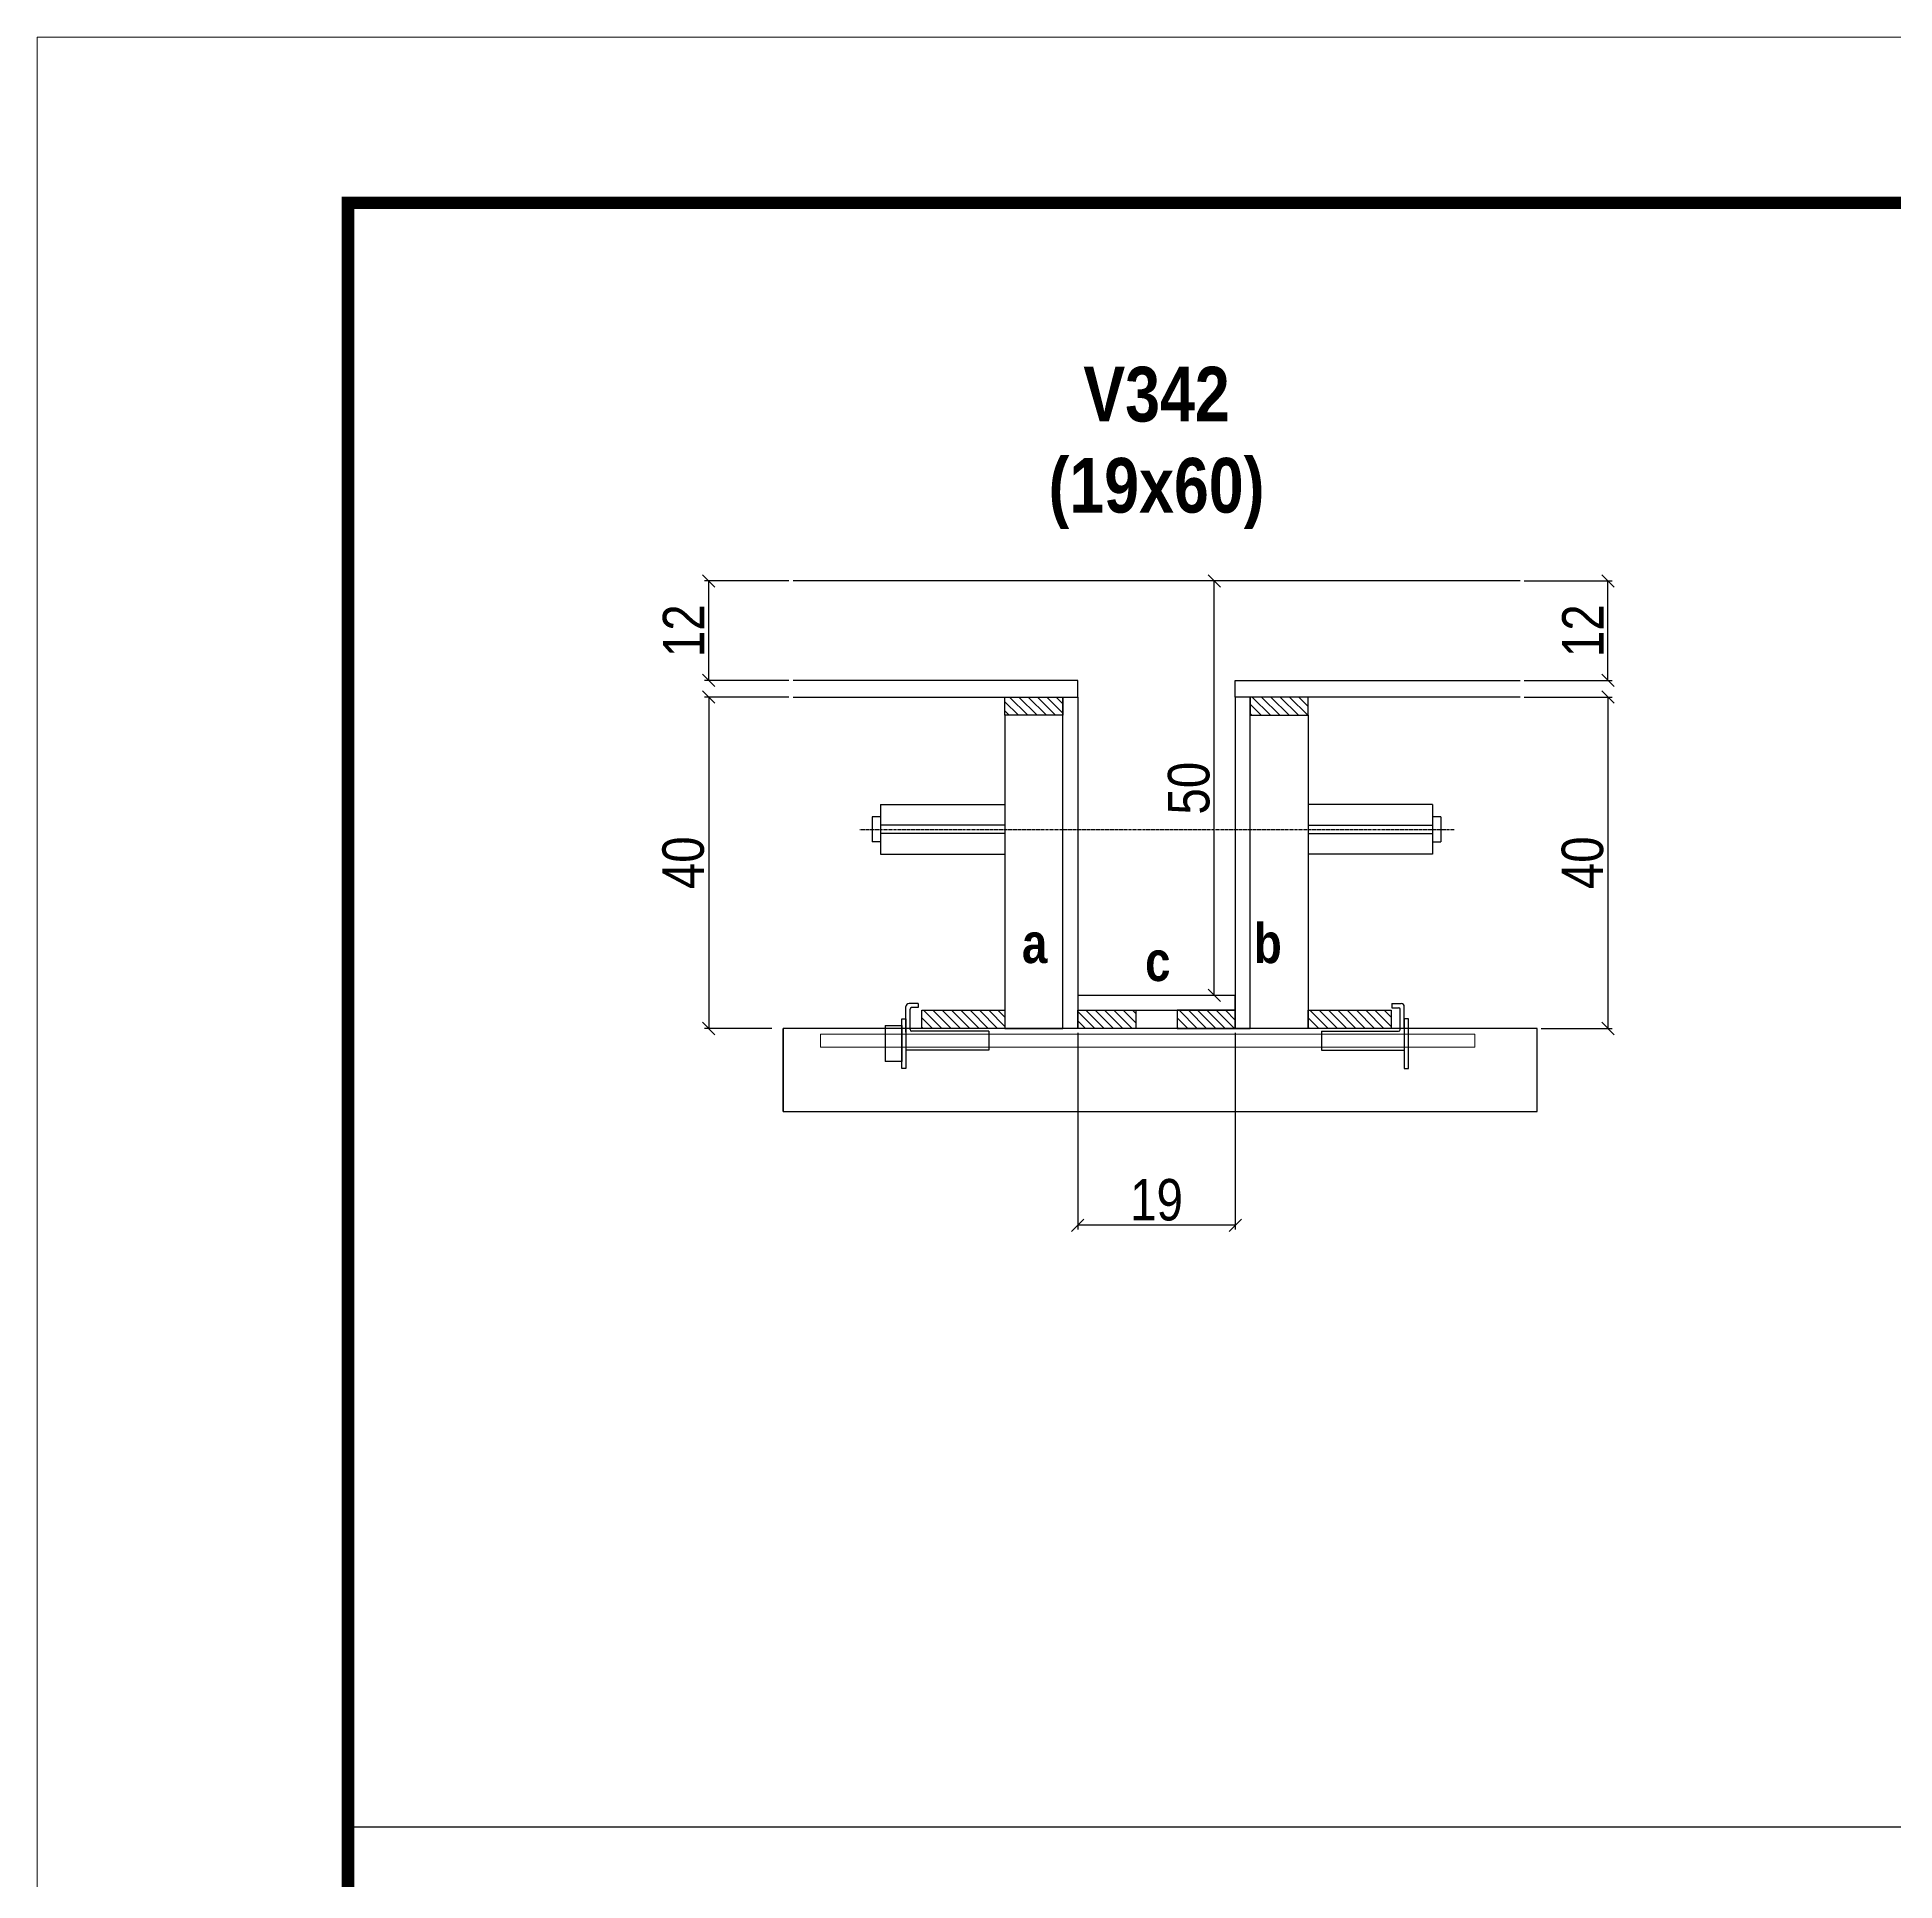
# Model space of a CAD drawing. Extents: x 3309 to 9590, y -2522 to 15424.
# Drawn here: x 3309.4 to 3757.6, y 9568.6 to 10013.6 of the extents above; entities that cross this region are included whole.
import ezdxf

# ---------------------------------------------------------------- set-up
doc = ezdxf.new("R2010")
doc.units = 0
doc.linetypes.add('DASHED', pattern=[0.75, 0.5, -0.25])
doc.linetypes.add('HIDDEN', pattern=[0.375, 0.25, -0.125])
for name, color, linetype in [('barrote', 251, 'Continuous'), ('COTA', 241, 'Continuous'), ('detalhes', 4, 'Continuous'), ('NOMENCLATURA', 7, 'Continuous'), ('Painéis', 200, 'Continuous'), ('presilha', 1, 'Continuous'), ('SARR_2.2x10', 60, 'Continuous'), ('SARR_2.2x7', 40, 'Continuous'), ('SARR_3.5x7', 81, 'Continuous'), ('TENSOR', 3, 'Continuous')]:
    doc.layers.add(name, color=color, linetype=linetype)
for name, color, linetype, lineweight in [('CONCRETO', 251, 'Continuous', 25), ('Folhas', 255, 'Continuous', 9), ('SARRAFO DE PRESSAO', 251, 'DASHED', 9), ('SCO-___-LAJ', 2, 'Continuous', 0)]:
    doc.layers.add(name, color=color, linetype=linetype, lineweight=lineweight)
doc.styles.add('COTA TECNICA 2X', font='techl___.ttf', dxfattribs={"height": 10})
doc.styles.add('TECNICA', font='techb___.ttf', dxfattribs={"height": 10})
doc.dimstyles.new('SECAO', dxfattribs={"dimscale": 0.333333, "dimtxt": 5, "dimasz": 9, "dimexe": 3, "dimexo": 3, "dimgap": 3, "dimtad": 1, "dimdec": 1, "dimlfac": 0.5, "dimzin": 12, "dimdsep": 46, "dimtxsty": 'COTA TECNICA 2X', "dimblk1": 'OBLIQUE', "dimblk2": 'OBLIQUE', "dimsah": 1, "dimcen": 0.9, "dimclrd": 4, "dimclre": 4, "dimclrt": 240, "dimadec": 1, "dimazin": 3, "dimtfac": 1, "dimtdec": 1, "dimtmove": 0, "dimatfit": 3, "dimfxl": 1, "dimtolj": 1, "dimtzin": 12, "dimarcsym": 0})
pattern_1 = [(135, (36795.9781, -113737.8474), (-1.122532015, -1.122532015), [])]

# ---------------------------------------------------------------- blocks, each defined once
blk = doc.blocks.new('9999999999')
at = {"layer": 'Folhas'}
blk.add_lwpolyline([(98138.98, 34190.21), (99623.98, 34190.21), (99623.98, 35240.21), (98138.98, 35240.21)], close=True, dxfattribs=at)
at = {"layer": 'Folhas', "color": 30, "const_width": 3}
blk.add_lwpolyline([(98213.98, 34230.21), (99583.98, 34230.21), (99583.98, 35200.21), (98213.98, 35200.21)], close=True, dxfattribs=at)
blk = doc.blocks.new('_Oblique')
at = {"color": 0, "linetype": 'ByBlock', "lineweight": -2}
blk.add_line((-0.5, -0.5), (0.5, 0.5), dxfattribs=at)
blk = doc.blocks.new('*D1477')
at = {"layer": 'COTA', "color": 4, "lineweight": -2, "transparency": 16777216}
for p, q in [((3560.44, 9773.32), (3560.44, 9725.85)), ((3598.44, 9773.32), (3598.44, 9725.85)), ((3598.44, 9726.85), (3560.44, 9726.85))]:
    blk.add_line(p, q, dxfattribs=at)
at = {"layer": 'Defpoints', "color": 0, "transparency": 16777216}
for p in [(3560.44, 9774.32), (3598.44, 9774.32), (3560.44, 9726.85)]:
    blk.add_point(p, dxfattribs=at)
at = {"layer": 'COTA', "color": 4, "lineweight": -2, "transparency": 16777216, "xscale": 3, "yscale": 3, "zscale": 3, "rotation": 180}
blk.add_blockref('_Oblique', (3560.44, 9726.85), dxfattribs=at)
at = {"layer": 'COTA', "color": 4, "lineweight": -2, "transparency": 16777216, "xscale": 3, "yscale": 3, "zscale": 3}
blk.add_blockref('_Oblique', (3598.44, 9726.85), dxfattribs=at)
at = {"layer": 'COTA', "color": 240, "transparency": 16777216, "insert": (3579.44, 9732.94), "char_height": 10, "attachment_point": 5, "style": 'COTA TECNICA 2X'}
blk.add_mtext('\\A1;19', dxfattribs=at)
blk = doc.blocks.new('PRESILHA METÁLICA 1')
at = {"layer": 'presilha'}
for p, q in [((12, 21), (8.64, 21)), ((12, 21), (12, 19.5)), ((6, 15.5), (7.5, 15.5)), ((6, -2.5), (6, 15.5)), ((7.5, 10.64), (7.5, 19.86)), ((7.5, 15.5), (7.5, -2.5)), ((9, 11.57), (9, 18.93)), ((12, 19.5), (9.57, 19.5)), ((0, 13), (6, 13)), ((0, 13), (0, 0)), ((6, 13), (6, 0)), ((37.5, 11), (9.57, 11)), ((37.5, 11), (37.5, 4.1)), ((6, 0), (0, 0)), ((37.5, 4.1), (7.5, 4.1)), ((7.5, -2.5), (6, -2.5))]:
    blk.add_line(p, q, dxfattribs=at)
for centre, radius, start, end in [((8.64, 19.86), 1.14, 90, 180), ((9.57, 18.93), 0.57, 90, 180), ((9.57, 11.57), 0.57, 180, 270)]:
    blk.add_arc(centre, radius, start, end, dxfattribs=at)
blk = doc.blocks.new('PRESILHA METÁLICA 2')
at = {"layer": 'presilha'}
for p, q in [((-5.25, 23.5), (-5.25, 22)), ((-5.25, 23.5), (-1.89, 23.5)), ((-5.25, 22), (-2.82, 22)), ((-2.25, 14.07), (-2.25, 21.43)), ((-0.75, 14.64), (-0.75, 22.36)), ((-30.75, 13.5), (-30.75, 6.6)), ((-30.75, 13.5), (-2.82, 13.5)), ((0.75, 18), (-0.75, 18)), ((-0.75, 18), (-0.75, 0)), ((0.75, 0), (0.75, 18)), ((-30.75, 6.6), (-0.75, 6.6)), ((-0.75, 0), (0.75, 0))]:
    blk.add_line(p, q, dxfattribs=at)
for centre, radius, start, end in [((-2.82, 21.43), 0.57, 0, 90), ((-1.89, 22.36), 1.14, 0, 90), ((-2.82, 14.07), 0.57, 270, 0)]:
    blk.add_arc(centre, radius, start, end, dxfattribs=at)
blk = doc.blocks.new('*D1478')
at = {"layer": 'COTA', "color": 4, "lineweight": -2, "transparency": 16777216}
for p, q in [((3490.74, 9854.32), (3470.39, 9854.32)), ((3471.39, 9854.32), (3471.39, 9774.32)), ((3486.63, 9774.32), (3470.39, 9774.32))]:
    blk.add_line(p, q, dxfattribs=at)
at = {"layer": 'Defpoints', "color": 0, "transparency": 16777216}
for p in [(3491.74, 9854.32), (3471.39, 9774.32), (3487.63, 9774.32)]:
    blk.add_point(p, dxfattribs=at)
at = {"layer": 'COTA', "color": 4, "lineweight": -2, "transparency": 16777216, "xscale": 3, "yscale": 3, "zscale": 3}
for p, rotation in [((3471.39, 9854.32), 90), ((3471.39, 9774.32), 270)]:
    blk.add_blockref('_Oblique', p, dxfattribs=dict(at, rotation=rotation))
at = {"layer": 'COTA', "color": 240, "transparency": 16777216, "insert": (3465.29, 9814.32), "char_height": 10, "attachment_point": 5, "rotation": 90, "style": 'COTA TECNICA 2X'}
blk.add_mtext('\\A1;40', dxfattribs=at)
blk = doc.blocks.new('*D1479')
at = {"layer": 'COTA', "color": 4, "lineweight": -2, "transparency": 16777216}
for p, q in [((3668.14, 9854.32), (3689.36, 9854.32)), ((3688.36, 9854.32), (3688.36, 9774.32)), ((3672.25, 9774.32), (3689.36, 9774.32))]:
    blk.add_line(p, q, dxfattribs=at)
at = {"layer": 'Defpoints', "color": 0, "transparency": 16777216}
for p in [(3667.14, 9854.32), (3671.25, 9774.32), (3688.36, 9774.32)]:
    blk.add_point(p, dxfattribs=at)
at = {"layer": 'COTA', "color": 4, "lineweight": -2, "transparency": 16777216, "xscale": 3, "yscale": 3, "zscale": 3}
for p, rotation in [((3688.36, 9854.32), 90), ((3688.36, 9774.32), 270)]:
    blk.add_blockref('_Oblique', p, dxfattribs=dict(at, rotation=rotation))
at = {"layer": 'COTA', "color": 240, "transparency": 16777216, "insert": (3682.26, 9814.32), "char_height": 10, "attachment_point": 5, "rotation": 90, "style": 'COTA TECNICA 2X'}
blk.add_mtext('\\A1;40', dxfattribs=at)
blk = doc.blocks.new('*D1480')
at = {"layer": 'COTA', "color": 4, "lineweight": -2, "transparency": 16777216}
for p, q in [((3597.44, 9882.32), (3592.37, 9882.32)), ((3593.37, 9782.32), (3593.37, 9882.32)), ((3597.44, 9782.32), (3592.37, 9782.32))]:
    blk.add_line(p, q, dxfattribs=at)
at = {"layer": 'Defpoints', "color": 0, "transparency": 16777216}
for p in [(3593.37, 9882.32), (3598.44, 9882.32), (3598.44, 9782.32)]:
    blk.add_point(p, dxfattribs=at)
at = {"layer": 'COTA', "color": 4, "lineweight": -2, "transparency": 16777216, "xscale": 3, "yscale": 3, "zscale": 3}
for p, rotation in [((3593.37, 9882.32), 90), ((3593.37, 9782.32), 270)]:
    blk.add_blockref('_Oblique', p, dxfattribs=dict(at, rotation=rotation))
at = {"layer": 'COTA', "color": 240, "transparency": 16777216, "insert": (3587.26, 9832.32), "char_height": 10, "attachment_point": 5, "rotation": 90, "style": 'COTA TECNICA 2X'}
blk.add_mtext('\\A1;50', dxfattribs=at)
blk = doc.blocks.new('*D1481')
at = {"layer": 'COTA', "color": 4, "lineweight": -2, "transparency": 16777216}
for p, q in [((3668.14, 9882.32), (3689.36, 9882.32)), ((3688.36, 9858.32), (3688.36, 9882.32)), ((3668.14, 9858.32), (3689.36, 9858.32))]:
    blk.add_line(p, q, dxfattribs=at)
at = {"layer": 'Defpoints', "color": 0, "transparency": 16777216}
for p in [(3667.14, 9882.32), (3688.36, 9882.32), (3667.14, 9858.32)]:
    blk.add_point(p, dxfattribs=at)
at = {"layer": 'COTA', "color": 4, "lineweight": -2, "transparency": 16777216, "xscale": 3, "yscale": 3, "zscale": 3}
for p, rotation in [((3688.36, 9882.32), 90), ((3688.36, 9858.32), 270)]:
    blk.add_blockref('_Oblique', p, dxfattribs=dict(at, rotation=rotation))
at = {"layer": 'COTA', "color": 240, "transparency": 16777216, "insert": (3682.3, 9870.32), "char_height": 10, "attachment_point": 5, "rotation": 90, "style": 'COTA TECNICA 2X'}
blk.add_mtext('\\A1;12', dxfattribs=at)
blk = doc.blocks.new('*D1482')
at = {"layer": 'COTA', "color": 4, "lineweight": -2, "transparency": 16777216}
for p, q in [((3490.74, 9882.32), (3470.39, 9882.32)), ((3471.39, 9858.32), (3471.39, 9882.32)), ((3490.74, 9858.32), (3470.39, 9858.32))]:
    blk.add_line(p, q, dxfattribs=at)
at = {"layer": 'Defpoints', "color": 0, "transparency": 16777216}
for p in [(3471.39, 9882.32), (3491.74, 9882.32), (3491.74, 9858.32)]:
    blk.add_point(p, dxfattribs=at)
at = {"layer": 'COTA', "color": 4, "lineweight": -2, "transparency": 16777216, "xscale": 3, "yscale": 3, "zscale": 3}
for p, rotation in [((3471.39, 9882.32), 90), ((3471.39, 9858.32), 270)]:
    blk.add_blockref('_Oblique', p, dxfattribs=dict(at, rotation=rotation))
at = {"layer": 'COTA', "color": 240, "transparency": 16777216, "insert": (3465.33, 9870.32), "char_height": 10, "attachment_point": 5, "rotation": 90, "style": 'COTA TECNICA 2X'}
blk.add_mtext('\\A1;12', dxfattribs=at)

msp = doc.modelspace()

# ---------------------------------------------------------------- hatches: boundary and pattern name
at = {"layer": 'SARR_2.2x10'}
h = msp.add_hatch(dxfattribs=at)
h.set_pattern_fill('ANSI31', color=256, scale=0.5, angle=90)
h.set_pattern_definition([(135, (36716.3781, -113737.8474), (-1.122532015, -1.122532015), [])])
h.paths.add_polyline_path([(3522.84, 9778.72), (3522.84, 9774.32), (3542.84, 9774.32), (3542.84, 9778.72)])
h = msp.add_hatch(dxfattribs=at)
h.set_pattern_fill('ANSI31', color=256, scale=0.5, angle=90)
h.set_pattern_definition([(135, (36809.5781, -113737.8474), (-1.122532015, -1.122532015), [])])
h.paths.add_polyline_path([(3616.04, 9778.72), (3616.04, 9774.32), (3636.04, 9774.32), (3636.04, 9778.72)])
at = {"layer": 'SARR_2.2x7'}
h = msp.add_hatch(dxfattribs=at)
h.set_pattern_fill('ANSI31', color=256, scale=0.5, angle=90)
h.set_pattern_definition([(135, (36730.3781, -113662.2474), (-1.122532015, -1.122532015), [])])
h.paths.add_polyline_path([(3556.84, 9854.32), (3556.84, 9849.92), (3542.84, 9849.92), (3542.84, 9854.32)])
h = msp.add_hatch(dxfattribs=at)
h.set_pattern_fill('ANSI31', color=256, scale=0.5, angle=90)
h.set_pattern_definition([(135, (36710.3781, -113662.2474), (-1.122532015, -1.122532015), [])])
h.paths.add_polyline_path([(3602.04, 9854.32), (3602.04, 9849.92), (3616.04, 9849.92), (3616.04, 9854.32)])
h = msp.add_hatch(dxfattribs=at)
h.set_pattern_fill('ANSI31', color=256, scale=0.5, angle=90)
h.set_pattern_definition(pattern_1)
h.paths.add_polyline_path([(3574.44, 9774.32), (3574.44, 9778.72), (3560.44, 9778.72), (3560.44, 9774.32)])
h = msp.add_hatch(dxfattribs=at)
h.set_pattern_fill('ANSI31', color=256, scale=0.5, angle=90)
h.set_pattern_definition(pattern_1)
h.paths.add_polyline_path([(3584.44, 9778.72), (3584.44, 9774.32), (3598.44, 9774.32), (3598.44, 9778.72)])

# ---------------------------------------------------------------- linework, layer by layer
at = {"ltscale": 3}
for p, q in [((3510.84, 9825.37), (3510.84, 9819.37)), ((3512.84, 9825.37), (3510.84, 9825.37)), ((3512.84, 9828.37), (3512.84, 9816.37)), ((3512.84, 9828.37), (3542.84, 9828.37)), ((3646.04, 9828.37), (3616.04, 9828.37)), ((3646.04, 9828.37), (3646.04, 9816.37)), ((3648.04, 9825.37), (3646.04, 9825.37)), ((3648.04, 9825.37), (3648.04, 9819.37)), ((3542.84, 9823.37), (3512.84, 9823.37)), ((3542.84, 9821.37), (3512.84, 9821.37)), ((3616.04, 9823.37), (3646.04, 9823.37)), ((3616.04, 9821.37), (3646.04, 9821.37)), ((3512.84, 9819.37), (3510.84, 9819.37)), ((3512.84, 9816.37), (3542.84, 9816.37)), ((3646.04, 9816.37), (3616.04, 9816.37)), ((3646.04, 9819.37), (3648.04, 9819.37))]:
    msp.add_line(p, q, dxfattribs=at)
at = {"layer": 'barrote'}
msp.add_lwpolyline([(3489.38, 9754.32), (3671.3, 9754.32), (3671.3, 9774.32), (3489.38, 9774.32)], close=True, dxfattribs=at)
at = {"layer": 'CONCRETO', "linetype": 'Continuous'}
msp.add_line((3667.14, 9882.32), (3491.74, 9882.32), dxfattribs=at)
at = {"layer": 'COTA'}
msp.add_line((3384.37, 9581.68), (4754.37, 9581.68), dxfattribs=at)
at = {"layer": 'detalhes', "color": 250}
msp.add_line((3489.38, 9754.32), (3489.38, 9774.32), dxfattribs=at)
at = {"layer": 'Painéis', "linetype": 'Continuous', "elevation": 0}
for points in [[(3491.74, 9854.32), (3560.44, 9854.32), (3560.44, 9858.32), (3491.74, 9858.32)], [(3667.14, 9854.32), (3598.44, 9854.32), (3598.44, 9858.32), (3667.14, 9858.32)]]:
    msp.add_lwpolyline(points, dxfattribs=at)
at = {"layer": 'Painéis', "linetype": 'Continuous'}
for points in [[(3556.84, 9774.32), (3556.84, 9854.32), (3560.44, 9854.32), (3560.44, 9774.32)], [(3602.04, 9774.32), (3602.04, 9854.32), (3598.44, 9854.32), (3598.44, 9774.32)], [(3598.44, 9782.32), (3560.44, 9782.32), (3560.44, 9778.72), (3598.44, 9778.72)]]:
    msp.add_lwpolyline(points, close=True, dxfattribs=at)
at = {"layer": 'SARR_2.2x10'}
for points in [[(3522.84, 9778.72), (3542.84, 9778.72), (3542.84, 9774.32), (3522.84, 9774.32)], [(3616.04, 9778.72), (3636.04, 9778.72), (3636.04, 9774.32), (3616.04, 9774.32)]]:
    msp.add_lwpolyline(points, close=True, dxfattribs=at)
at = {"layer": 'SARR_2.2x7', "elevation": 0}
for points in [[(3542.84, 9854.32), (3556.84, 9854.32), (3556.84, 9849.92), (3542.84, 9849.92)], [(3616.04, 9854.32), (3602.04, 9854.32), (3602.04, 9849.92), (3616.04, 9849.92)]]:
    msp.add_lwpolyline(points, close=True, dxfattribs=at)
at = {"layer": 'SARR_2.2x7'}
for points in [[(3560.44, 9778.72), (3574.44, 9778.72), (3574.44, 9774.32), (3560.44, 9774.32)], [(3598.44, 9778.72), (3584.44, 9778.72), (3584.44, 9774.32), (3598.44, 9774.32)]]:
    msp.add_lwpolyline(points, close=True, dxfattribs=at)
at = {"layer": 'SARR_3.5x7'}
for points in [[(3556.84, 9849.92), (3542.84, 9849.92), (3542.84, 9774.32), (3556.84, 9774.32)], [(3602.04, 9849.92), (3616.04, 9849.92), (3616.04, 9774.32), (3602.04, 9774.32)]]:
    msp.add_lwpolyline(points, close=True, dxfattribs=at)
at = {"layer": 'SCO-___-LAJ', "color": 1}
msp.add_lwpolyline([(3498.39, 9772.99), (3656.22, 9772.99), (3656.22, 9769.79), (3498.39, 9769.79)], close=True, dxfattribs=at)
at = {"layer": 'TENSOR', "linetype": 'HIDDEN', "ltscale": 0.5}
msp.add_line((3507.84, 9822.37), (3651.34, 9822.37), dxfattribs=at)

# ---------------------------------------------------------------- block references
at = {"layer": 'presilha', "xscale": 0.6666666666666666, "yscale": 0.6666666666666666, "zscale": 0.6666666666666666}
for name, p in [('PRESILHA METÁLICA 1', (3513.97, 9766.36)), ('PRESILHA METÁLICA 2', (3639.72, 9764.69))]:
    msp.add_blockref(name, p, dxfattribs=at)
at = {"layer": 'SARRAFO DE PRESSAO', "color": 6, "linetype": 'ByBlock'}
msp.add_blockref('9999999999', (-94829.61, -25226.65), dxfattribs=at)

# ---------------------------------------------------------------- texts
at = {"layer": 'detalhes', "style": 'TECNICA'}
for s, p in [('b', (3602.94, 9790.11)), ('a', (3546.97, 9790.12)), ('c', (3576.68, 9785.79))]:
    msp.add_text(s, height=9.6, dxfattribs=at).set_placement(p)
at = {"layer": 'NOMENCLATURA', "insert": (3579.44, 9934.02), "char_height": 13.2, "attachment_point": 2, "style": 'TECNICA'}
msp.add_mtext_dynamic_manual_height_columns('V342\\P(19x60)', width=300.2766, gutter_width=1, heights=[0], dxfattribs=at)

# ---------------------------------------------------------------- dimensions: what is measured, and where the dimension line sits
at = {"layer": 'COTA'}
for base, p1, p2, picture, middle in [((3471.39, 9882.32), (3491.74, 9858.32), (3491.74, 9882.32), '*D1482', (3465.33, 9870.32)), ((3593.37, 9882.32), (3598.44, 9782.32), (3598.44, 9882.32), '*D1480', (3587.26, 9832.32)), ((3688.36, 9882.32), (3667.14, 9858.32), (3667.14, 9882.32), '*D1481', (3682.3, 9870.32)), ((3471.39, 9774.32, 0), (3491.74, 9854.32), (3487.63, 9774.32, 0), '*D1478', (3465.29, 9814.32, 0)), ((3688.36, 9774.32, 0), (3667.14, 9854.32), (3671.25, 9774.32, 0), '*D1479', (3682.26, 9814.32, 0))]:
    dim = msp.add_linear_dim(base=base, p1=p1, p2=p2, angle=90, dimstyle='SECAO', dxfattribs=at)
    dim.commit()
    dim.dimension.update_dxf_attribs({"geometry": picture, "text_midpoint": middle})
dim = msp.add_linear_dim(base=(3560.44, 9726.85), p1=(3598.44, 9774.32), p2=(3560.44, 9774.32), angle=180, dimstyle='SECAO', dxfattribs=at)
dim.commit()
dim.dimension.update_dxf_attribs({"geometry": '*D1477', "text_midpoint": (3579.44, 9726.85), "dimtype": 160})

doc.saveas('drawing.dxf')
